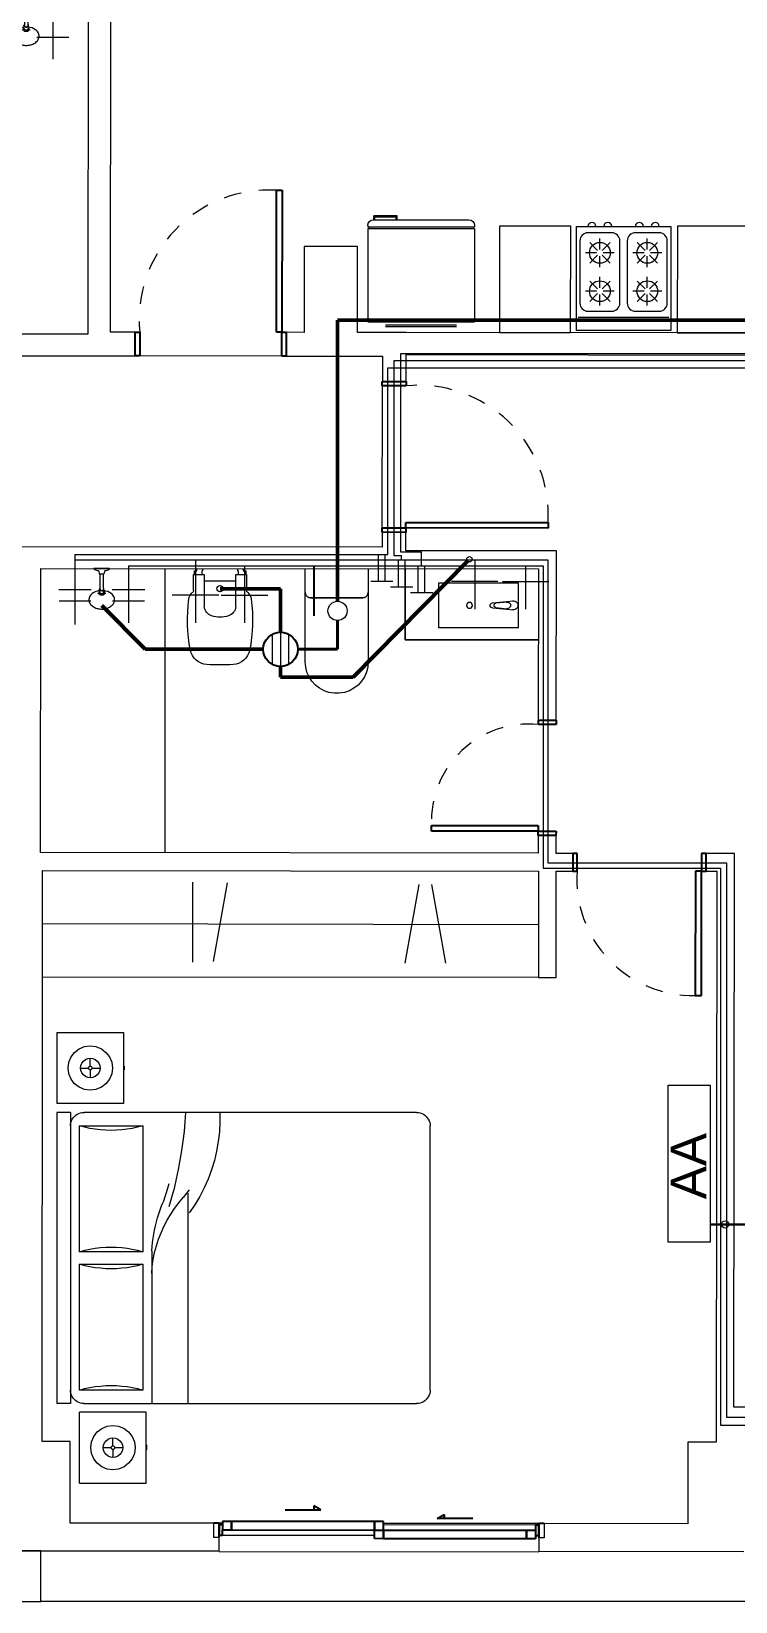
# Model space of a CAD drawing. Header units: millimetres. Extents: x 539 to 842, y -453 to -96.
# Drawn here: x 820.08 to 824.04, y -323.68 to -314.84 of the extents above; entities that cross this region are included whole.
import ezdxf

# ---------------------------------------------------------------- set-up
doc = ezdxf.new("R2010")
doc.units = ezdxf.units.MM
doc.header["$LTSCALE"] = 0.1
for name, pattern in [('ACAD_ISO02W100', [15, 12, -3]), ('CONTINUA', [0]), ('Trazo', [0.00635, 0.003175, -0.003175])]:
    doc.linetypes.add(name, pattern=pattern)
doc.layers.get('0').update_dxf_attribs({"lineweight": 5})
for name, color, linetype, lineweight in [('00-Agua Caliente', 1, 'Continuous', 20), ('00-Agua Fria', 5, 'ACAD_ISO02W100', 20), ('A-DETL-GENF', 7, 'Continuous', 5), ('A-DOOR', 7, 'Continuous', 5), ('A-GLAZ', 7, 'Continuous', 5), ('A-GLAZ-SILL', 7, 'Continuous', 5), ('Arq-Equipamiento', 250, 'Continuous', 5), ('MUEBLES', 250, 'Continuous', 5), ('P-SANR-FIXT', 7, 'Continuous', 5)]:
    doc.layers.add(name, color=color, linetype=linetype, lineweight=lineweight)
doc.layers.add('00-Primario', color=7, linetype='Continuous', true_color=0xff2400)
doc.layers.add('00-Secundario', color=24, linetype='Continuous')
doc.layers.add('A-DOOR-HDLN', color=5, linetype='Trazo', lineweight=5, true_color=0x0000ff)
doc.styles.get("Standard").update_dxf_attribs({"font": 'arial.ttf'})

# ---------------------------------------------------------------- blocks, each defined once
blk = doc.blocks.new('Family7 - Puerta OBLAK - Acceso-2885777-1-TORRE-ARQ-PB')
at = {"layer": 'A-DOOR', "color": 8, "lineweight": 25}
for p, q in [((-0.425, -0.0668), (-0.425, 0.0668)), ((-0.425, 0.0668), (-0.4, 0.0668)), ((-0.4, 0.0668), (-0.4, -0.0668)), ((0.4, -0.0668), (0.4, 0.0668)), ((0.4, 0.0668), (0.425, 0.0668)), ((0.425, 0.0668), (0.425, -0.0668)), ((-0.4, -0.0668), (-0.425, -0.0668)), ((-0.4, -0.0667), (-0.3693, -0.0667)), ((-0.4, -0.8667), (-0.4, -0.0667)), ((-0.3693, -0.0667), (-0.3693, -0.8667)), ((0.425, -0.0668), (0.4, -0.0668)), ((-0.3693, -0.8667), (-0.4, -0.8667))]:
    blk.add_line(p, q, dxfattribs=at)
at = {"layer": 'A-DOOR-HDLN', "color": 8}
blk.add_arc((-0.3269, -0.1376), 0.7303, 266.67006, 5.56979, dxfattribs=at)
blk = doc.blocks.new('Family6 - Puerta OBLAK - Baño-2882883-1-TORRE-ARQ-PB')
at = {"layer": 'A-DOOR', "color": 8, "lineweight": 25}
for p, q in [((-0.3, 0.6507), (-0.2685, 0.6507)), ((-0.3, 0.0507), (-0.3, 0.6507)), ((-0.2685, 0.6507), (-0.2685, 0.0507)), ((-0.325, -0.05), (-0.325, 0.05)), ((-0.325, 0.05), (-0.3, 0.05)), ((-0.2685, 0.0507), (-0.3, 0.0507)), ((-0.3, 0.05), (-0.3, -0.05)), ((0.3, -0.05), (0.3, 0.05)), ((0.3, 0.05), (0.325, 0.05)), ((0.325, 0.05), (0.325, -0.05)), ((-0.3, -0.05), (-0.325, -0.05)), ((0.325, -0.05), (0.3, -0.05))]:
    blk.add_line(p, q, dxfattribs=at)
at = {"layer": 'A-DOOR-HDLN', "color": 8}
blk.add_arc((-0.2437, 0.1049), 0.5464, 354.31204, 92.59832, dxfattribs=at)
blk = doc.blocks.new('Windows_Opening-Slide_UFME_Fenetre_Coulissante_2V - 1_20 x 1_80-2559393-1-TORRE-ARQ-PB')
at = {"layer": 'A-GLAZ', "color": 8, "lineweight": 25}
for p, q in [((-0.9, -0.078), (-0.9, 0.002)), ((-0.88, 0.008), (-0.83, 0.008)), ((-0.88, -0.04), (-0.88, 0.008)), ((-0.83, 0.008), (-0.025, 0.008)), ((-0.83, -0.04), (-0.83, 0.008)), ((-0.83, 0.008), (-0.83, -0.04)), ((-0.025, 0.008), (-0.025, -0.04)), ((-0.025, -0.04), (-0.025, 0.008)), ((-0.025, 0.008), (0.025, 0.008)), ((0.025, 0.008), (0.025, -0.04)), ((0.9, 0.002), (0.9, -0.078)), ((-0.93, -0.078), (-0.9, -0.078)), ((-0.88, -0.011), (-0.9, -0.011)), ((-0.9, -0.011), (-0.9, -0.069)), ((-0.9, -0.069), (-0.88, -0.069)), ((-0.83, -0.04), (-0.88, -0.04)), ((-0.88, -0.069), (-0.88, -0.04)), ((-0.025, -0.04), (-0.83, -0.04)), ((0.025, -0.04), (-0.025, -0.04)), ((0.025, -0.04), (-0.025, -0.04)), ((-0.025, -0.04), (-0.025, -0.088)), ((-0.025, -0.088), (0.025, -0.088)), ((0.83, -0.04), (0.025, -0.04)), ((0.025, -0.04), (0.025, -0.088)), ((0.025, -0.088), (0.025, -0.04)), ((0.025, -0.088), (0.83, -0.088)), ((0.83, -0.088), (0.83, -0.04)), ((0.88, -0.04), (0.83, -0.04)), ((0.83, -0.04), (0.83, -0.088)), ((0.83, -0.088), (0.88, -0.088)), ((0.9, -0.011), (0.88, -0.011)), ((0.88, -0.011), (0.88, -0.04)), ((0.88, -0.088), (0.88, -0.04)), ((0.88, -0.069), (0.9, -0.069)), ((0.9, -0.069), (0.9, -0.011)), ((0.9, -0.078), (0.93, -0.078)), ((-0.5275, -0.106), (-0.3275, -0.106)), ((-0.3675, -0.1291), (-0.3675, -0.106)), ((-0.3275, -0.106), (-0.3675, -0.1291)), ((0.3275, -0.154), (0.3675, -0.1771)), ((0.5275, -0.154), (0.3275, -0.154)), ((0.3675, -0.1771), (0.3675, -0.154))]:
    blk.add_line(p, q, dxfattribs=at)
at = {"layer": 'A-GLAZ', "color": 8}
for p, q in [((-0.9, -0.078), (-0.025, -0.078)), ((-0.88, -0.069), (-0.025, -0.069)), ((0.88, -0.011), (0.025, -0.011)), ((0.88, -0.078), (0.9, -0.078))]:
    blk.add_line(p, q, dxfattribs=at)
at = {"layer": 'A-GLAZ-SILL', "color": 8}
for p, q in [((-0.9, 0.078), (-0.9, 0.082)), ((0.9, 0.082), (-0.9, 0.082)), ((0.9, 0.082), (0.9, 0.078))]:
    blk.add_line(p, q, dxfattribs=at)
blk = doc.blocks.new('Family5 - Puerta OPBLAK - Dormitorio-2880729-1-TORRE-ARQ-PB')
at = {"layer": 'A-DOOR', "color": 8, "lineweight": 25}
for p, q in [((-0.35, 0.05), (-0.375, 0.05)), ((-0.375, 0.05), (-0.375, -0.05)), ((-0.35, -0.05), (-0.35, 0.05)), ((0.375, 0.05), (0.35, 0.05)), ((0.35, 0.05), (0.35, -0.05)), ((0.375, -0.05), (0.375, 0.05)), ((-0.375, -0.05), (-0.35, -0.05)), ((0.35, -0.05), (0.315, -0.05)), ((0.315, -0.05), (0.315, -0.75)), ((0.35, -0.75), (0.35, -0.05)), ((0.35, -0.05), (0.375, -0.05)), ((0.315, -0.75), (0.35, -0.75))]:
    blk.add_line(p, q, dxfattribs=at)
at = {"layer": 'A-DOOR-HDLN', "color": 8}
blk.add_arc((0.3017, -0.0967), 0.6534, 175.89838, 271.16402, dxfattribs=at)
blk = doc.blocks.new('Cocina 51cm')
at = {"layer": 'MUEBLES', "color": 8}
for p, q in [((-0.255, -0.036), (0, -0.036)), ((0, -0.036), (0.255, -0.036)), ((-0.1908, -0.1273), (-0.1462, -0.1718)), ((-0.1335, -0.1035), (-0.1335, -0.1666)), ((-0.0762, -0.1273), (-0.1207, -0.1718)), ((0.0762, -0.1273), (0.1207, -0.1718)), ((0.1335, -0.1035), (0.1335, -0.1666)), ((0.1908, -0.1273), (0.1462, -0.1718)), ((-0.2145, -0.1846), (-0.1515, -0.1846)), ((-0.1462, -0.1973), (-0.1908, -0.2419)), ((-0.1335, -0.2026), (-0.1335, -0.2656)), ((-0.1207, -0.1973), (-0.0762, -0.2419)), ((-0.1154, -0.1846), (-0.0524, -0.1846)), ((0.0524, -0.1846), (0.1154, -0.1846)), ((0.1207, -0.1973), (0.0762, -0.2419)), ((0.1335, -0.2026), (0.1335, -0.2656)), ((0.1462, -0.1973), (0.1908, -0.2419)), ((0.1515, -0.1846), (0.2145, -0.1846)), ((-0.1908, -0.3433), (-0.1462, -0.3879)), ((-0.1335, -0.3196), (-0.1335, -0.3826)), ((-0.0762, -0.3433), (-0.1207, -0.3879)), ((0.0762, -0.3433), (0.1207, -0.3879)), ((0.1335, -0.3196), (0.1335, -0.3826)), ((0.1908, -0.3433), (0.1462, -0.3879)), ((-0.2145, -0.4006), (-0.1515, -0.4006)), ((-0.1462, -0.4134), (-0.1908, -0.4579)), ((-0.1335, -0.4187), (-0.1335, -0.4817)), ((-0.1207, -0.4134), (-0.0762, -0.4579)), ((-0.1154, -0.4006), (-0.0524, -0.4006)), ((0.0524, -0.4006), (0.1154, -0.4006)), ((0.1207, -0.4134), (0.0762, -0.4579)), ((0.1335, -0.4187), (0.1335, -0.4817)), ((0.1462, -0.4134), (0.1908, -0.4579)), ((0.1515, -0.4006), (0.2145, -0.4006))]:
    blk.add_line(p, q, dxfattribs=at)
blk.add_lwpolyline([(-0.265, 0.036), (0.265, 0.036), (0.265, -0.5492), (-0.265, -0.5492)], close=True, dxfattribs=at)
for points in [[(-0.201, -0.5132), (-0.0659, -0.5132, 0.414214), (-0.0209, -0.4682), (-0.0209, -0.117, 0.414214), (-0.0659, -0.072), (-0.201, -0.072, 0.414214), (-0.246, -0.117), (-0.246, -0.4682, 0.414214)], [(0.0659, -0.5132), (0.201, -0.5132, 0.414214), (0.246, -0.4682), (0.246, -0.117, 0.414214), (0.201, -0.072), (0.0659, -0.072, 0.414214), (0.0209, -0.117), (0.0209, -0.4682, 0.414214)]]:
    blk.add_lwpolyline(points, format="xyb", close=True, dxfattribs=at)
for centre in [(-0.1335, -0.1846), (0.1335, -0.1846), (-0.1335, -0.4006), (0.1335, -0.4006)]:
    blk.add_circle(centre, 0.0585, dxfattribs=at)
for centre in [(-0.1782, -0.5492), (-0.0887, -0.5492), (0.0887, -0.5492), (0.1782, -0.5492)]:
    blk.add_arc(centre, 0.0225, 180, 0, dxfattribs=at)
blk = doc.blocks.new('A$C2F886EFE')
at = {"layer": 'MUEBLES', "color": 8}
for p, q in [((0.0997, 0.6227), (0.4982, 0.6227)), ((0, 0.0718), (0, 0.5968)), ((0, 0.5968), (0.6, 0.5968)), ((0.0997, 0.6134), (0.4982, 0.6134)), ((0.6, 0.0718), (0.6, 0.5968)), ((0, 0.0718), (0.6, 0.0718)), ((0, 0.0618), (0.6, 0.0618)), ((0, 0.0533), (0, 0.0618)), ((0.0059, 0.0618), (0.0059, 0.0718)), ((0.0315, 0.0218), (0.5685, 0.0218)), ((0.0343, 0.0218), (0.0343, 0)), ((0.0401, 0.0218), (0.0401, 0.0059)), ((0.0401, 0.0059), (0.1586, 0.0059)), ((0.1586, 0.0218), (0.1586, 0.0059)), ((0.1645, 0.0218), (0.1645, 0)), ((0.5941, 0.0618), (0.5941, 0.0718)), ((0.6, 0.0533), (0.6, 0.0618)), ((0.1645, 0), (0.0343, 0))]:
    blk.add_line(p, q, dxfattribs=at)
for centre, start, end in [((0.0315, 0.0533), 180, 270), ((0.5685, 0.0533), 270, 0)]:
    blk.add_arc(centre, 0.0315, start, end, dxfattribs=at)
blk = doc.blocks.new('cama grande')
at = {"layer": 'MUEBLES'}
for p, q in [((584.9898, 704.5615), (585.0149, 704.5615)), ((584.9898, 704.5615), (584.9898, 704.1865)), ((585.0149, 704.5615), (585.3898, 704.5615)), ((585.3898, 704.1866), (585.3898, 704.5615)), ((585.4398, 704.5615), (587.0795, 704.5615)), ((585.4398, 704.4853), (585.4398, 704.5615)), ((587.0795, 704.4853), (587.0795, 704.5615)), ((585.0816, 704.4365), (585.0691, 704.4064)), ((585.1015, 704.4624), (585.0816, 704.4365)), ((585.1273, 704.4822), (585.1015, 704.4624)), ((585.1575, 704.4947), (585.1273, 704.4822)), ((585.1623, 704.4217), (585.1509, 704.4129)), ((585.1898, 704.499), (585.1575, 704.4947)), ((585.1756, 704.4272), (585.1623, 704.4217)), ((585.1898, 704.4291), (585.1756, 704.4272)), ((585.2222, 704.4947), (585.1898, 704.499)), ((585.1898, 704.4291), (585.1898, 704.384)), ((585.2041, 704.4272), (585.1898, 704.4291)), ((585.2173, 704.4217), (585.2041, 704.4272)), ((585.2287, 704.4129), (585.2173, 704.4217)), ((585.2523, 704.4822), (585.2222, 704.4947)), ((585.2782, 704.4624), (585.2523, 704.4822)), ((585.298, 704.4365), (585.2782, 704.4624)), ((585.3105, 704.4064), (585.298, 704.4365)), ((585.4398, 704.4853), (585.516, 704.4853)), ((585.4398, 704.4853), (587.0795, 704.4853)), ((585.4405, 704.419), (585.4398, 704.4091)), ((585.4424, 704.4288), (585.4405, 704.419)), ((585.4456, 704.4382), (585.4424, 704.4288)), ((585.45, 704.4472), (585.4456, 704.4382)), ((585.4556, 704.4554), (585.45, 704.4472)), ((585.4621, 704.4629), (585.4556, 704.4554)), ((585.4696, 704.4695), (585.4621, 704.4629)), ((585.4779, 704.475), (585.4696, 704.4695)), ((585.4869, 704.4795), (585.4779, 704.475)), ((585.4963, 704.4827), (585.4869, 704.4795)), ((585.5061, 704.4846), (585.4963, 704.4827)), ((585.516, 704.4853), (585.5061, 704.4846)), ((586.2241, 704.4345), (585.516, 704.4345)), ((585.5237, 704.4054), (585.516, 704.4345)), ((585.516, 704.4345), (585.516, 704.0789)), ((586.2241, 704.4345), (586.2163, 704.4054)), ((586.2241, 704.0789), (586.2241, 704.4345)), ((587.0033, 704.4345), (586.2953, 704.4345)), ((586.2953, 704.4345), (586.2953, 704.0789)), ((586.303, 704.4054), (586.2953, 704.4345)), ((587.0033, 704.4345), (586.9956, 704.4054)), ((587.0133, 704.4846), (587.0033, 704.4853)), ((587.0033, 704.4853), (587.0795, 704.4853)), ((587.0033, 704.0789), (587.0033, 704.4345)), ((587.023, 704.4827), (587.0133, 704.4846)), ((587.0325, 704.4795), (587.023, 704.4827)), ((587.0414, 704.475), (587.0325, 704.4795)), ((587.0497, 704.4695), (587.0414, 704.475)), ((587.0572, 704.4629), (587.0497, 704.4695)), ((587.0638, 704.4554), (587.0572, 704.4629)), ((587.0693, 704.4472), (587.0638, 704.4554)), ((587.0737, 704.4382), (587.0693, 704.4472)), ((587.0769, 704.4288), (587.0737, 704.4382)), ((587.0789, 704.419), (587.0769, 704.4288)), ((587.0795, 704.4091), (587.0789, 704.419)), ((587.5027, 704.4338), (587.1277, 704.4338)), ((587.1277, 704.059), (587.1277, 704.4338)), ((587.5277, 704.4338), (587.5027, 704.4338)), ((587.5277, 704.4338), (587.5277, 704.0589)), ((585.0691, 704.4064), (585.0649, 704.374)), ((585.0649, 704.374), (585.0691, 704.3417)), ((585.0691, 704.3417), (585.0816, 704.3116)), ((585.1367, 704.3883), (585.1348, 704.374)), ((585.1798, 704.374), (585.1348, 704.374)), ((585.1348, 704.374), (585.1367, 704.3598)), ((585.1422, 704.4015), (585.1367, 704.3883)), ((585.1367, 704.3598), (585.1422, 704.3465)), ((585.1509, 704.4129), (585.1422, 704.4015)), ((585.1422, 704.3465), (585.1509, 704.3351)), ((585.1509, 704.3351), (585.1623, 704.3264)), ((585.1801, 704.3766), (585.1798, 704.374)), ((585.1798, 704.374), (585.1801, 704.3714)), ((585.1811, 704.379), (585.1801, 704.3766)), ((585.1801, 704.3714), (585.1811, 704.369)), ((585.1827, 704.3811), (585.1811, 704.379)), ((585.1811, 704.369), (585.1827, 704.3669)), ((585.1848, 704.3827), (585.1827, 704.3811)), ((585.1827, 704.3669), (585.1848, 704.3654)), ((585.1872, 704.3837), (585.1848, 704.3827)), ((585.1848, 704.3654), (585.1872, 704.3644)), ((585.1898, 704.384), (585.1872, 704.3837)), ((585.1872, 704.3644), (585.1898, 704.364)), ((585.1924, 704.3837), (585.1898, 704.384)), ((585.1898, 704.364), (585.1924, 704.3644)), ((585.1898, 704.364), (585.1898, 704.319)), ((585.1948, 704.3827), (585.1924, 704.3837)), ((585.1924, 704.3644), (585.1948, 704.3654)), ((585.1969, 704.3811), (585.1948, 704.3827)), ((585.1948, 704.3654), (585.1969, 704.3669)), ((585.1985, 704.379), (585.1969, 704.3811)), ((585.1969, 704.3669), (585.1985, 704.369)), ((585.1995, 704.3766), (585.1985, 704.379)), ((585.1985, 704.369), (585.1995, 704.3714)), ((585.1998, 704.374), (585.1995, 704.3766)), ((585.1995, 704.3714), (585.1998, 704.374)), ((585.1998, 704.374), (585.2448, 704.374)), ((585.2173, 704.3264), (585.2287, 704.3351)), ((585.2375, 704.4015), (585.2287, 704.4129)), ((585.2287, 704.3351), (585.2375, 704.3465)), ((585.243, 704.3883), (585.2375, 704.4015)), ((585.2375, 704.3465), (585.243, 704.3598)), ((585.2448, 704.374), (585.243, 704.3883)), ((585.243, 704.3598), (585.2448, 704.374)), ((585.298, 704.3116), (585.3105, 704.3417)), ((585.3148, 704.374), (585.3105, 704.4064)), ((585.3105, 704.3417), (585.3148, 704.374)), ((585.4398, 703.8376), (585.4398, 704.4091)), ((585.5301, 704.3761), (585.5237, 704.4054)), ((585.535, 704.3465), (585.5301, 704.3761)), ((585.5386, 704.3166), (585.535, 704.3465)), ((586.205, 704.3465), (586.2015, 704.3166)), ((586.21, 704.3761), (586.205, 704.3465)), ((586.2163, 704.4054), (586.21, 704.3761)), ((586.3093, 704.3761), (586.303, 704.4054)), ((586.3143, 704.3465), (586.3093, 704.3761)), ((586.3178, 704.3166), (586.3143, 704.3465)), ((586.9843, 704.3465), (586.9808, 704.3166)), ((586.9892, 704.3761), (586.9843, 704.3465)), ((586.9956, 704.4054), (586.9892, 704.3761)), ((587.0795, 704.4091), (587.0795, 704.0281)), ((587.2394, 704.3348), (587.2195, 704.3089)), ((587.2653, 704.3546), (587.2394, 704.3348)), ((587.2954, 704.3671), (587.2653, 704.3546)), ((587.3277, 704.3714), (587.2954, 704.3671)), ((587.3601, 704.3671), (587.3277, 704.3714)), ((587.3902, 704.3546), (587.3601, 704.3671)), ((587.4161, 704.3348), (587.3902, 704.3546)), ((587.436, 704.3089), (587.4161, 704.3348)), ((585.0816, 704.3116), (585.1015, 704.2857)), ((585.1015, 704.2857), (585.1273, 704.2658)), ((585.1273, 704.2658), (585.1575, 704.2533)), ((585.1575, 704.2533), (585.1898, 704.2491)), ((585.1623, 704.3264), (585.1756, 704.3209)), ((585.1756, 704.3209), (585.1898, 704.319)), ((585.1898, 704.319), (585.2041, 704.3209)), ((585.1898, 704.2491), (585.2222, 704.2533)), ((585.2041, 704.3209), (585.2173, 704.3264)), ((585.2222, 704.2533), (585.2523, 704.2658)), ((585.2523, 704.2658), (585.2782, 704.2857)), ((585.2782, 704.2857), (585.298, 704.3116)), ((585.5407, 704.2867), (585.5386, 704.3166)), ((585.5414, 704.2567), (585.5407, 704.2867)), ((585.5407, 704.2266), (585.5414, 704.2567)), ((586.1994, 704.2867), (586.1987, 704.2567)), ((586.1987, 704.2567), (586.1994, 704.2266)), ((586.2015, 704.3166), (586.1994, 704.2867)), ((586.32, 704.2867), (586.3178, 704.3166)), ((586.3207, 704.2567), (586.32, 704.2867)), ((586.32, 704.2266), (586.3207, 704.2567)), ((586.9786, 704.2867), (586.9779, 704.2567)), ((586.9779, 704.2567), (586.9786, 704.2266)), ((586.9808, 704.3166), (586.9786, 704.2867)), ((587.2071, 704.2788), (587.2028, 704.2464)), ((587.2028, 704.2464), (587.2071, 704.2141)), ((587.2195, 704.3089), (587.2071, 704.2788)), ((587.2746, 704.2607), (587.2727, 704.2464)), ((587.3177, 704.2464), (587.2727, 704.2464)), ((587.2727, 704.2464), (587.2746, 704.2322)), ((587.2801, 704.2739), (587.2746, 704.2607)), ((587.2888, 704.2853), (587.2801, 704.2739)), ((587.3002, 704.2941), (587.2888, 704.2853)), ((587.3135, 704.2996), (587.3002, 704.2941)), ((587.3277, 704.3014), (587.3135, 704.2996)), ((587.3181, 704.249), (587.3177, 704.2464)), ((587.3177, 704.2464), (587.3181, 704.2438)), ((587.3191, 704.2514), (587.3181, 704.249)), ((587.3181, 704.2438), (587.3191, 704.2414)), ((587.3207, 704.2535), (587.3191, 704.2514)), ((587.3227, 704.2551), (587.3207, 704.2535)), ((587.3252, 704.2561), (587.3227, 704.2551)), ((587.3277, 704.2564), (587.3252, 704.2561)), ((587.3277, 704.3014), (587.3277, 704.2564)), ((587.342, 704.2996), (587.3277, 704.3014)), ((587.3303, 704.2561), (587.3277, 704.2564)), ((587.3328, 704.2551), (587.3303, 704.2561)), ((587.3348, 704.2535), (587.3328, 704.2551)), ((587.3364, 704.2514), (587.3348, 704.2535)), ((587.3374, 704.249), (587.3364, 704.2514)), ((587.3364, 704.2414), (587.3374, 704.2438)), ((587.3378, 704.2464), (587.3374, 704.249)), ((587.3374, 704.2438), (587.3378, 704.2464)), ((587.3378, 704.2464), (587.3828, 704.2464)), ((587.3553, 704.2941), (587.342, 704.2996)), ((587.3667, 704.2853), (587.3553, 704.2941)), ((587.3754, 704.2739), (587.3667, 704.2853)), ((587.3809, 704.2607), (587.3754, 704.2739)), ((587.3828, 704.2464), (587.3809, 704.2607)), ((587.3809, 704.2322), (587.3828, 704.2464)), ((587.4484, 704.2788), (587.436, 704.3089)), ((587.4527, 704.2464), (587.4484, 704.2788)), ((587.4484, 704.2141), (587.4527, 704.2464)), ((584.9898, 704.1865), (585.3898, 704.1866)), ((585.179, 704.1866), (585.1789, 704.1866)), ((585.1789, 704.1866), (585.1789, 704.1839)), ((585.179, 704.1839), (585.1789, 704.1839)), ((585.179, 704.1839), (585.179, 704.1866)), ((585.1794, 704.1839), (585.179, 704.1839)), ((585.1794, 704.1839), (585.1794, 704.1866)), ((585.1799, 704.1839), (585.1794, 704.1839)), ((585.1799, 704.1839), (585.1799, 704.1866)), ((585.1799, 704.1839), (585.1807, 704.1839)), ((585.1807, 704.1839), (585.1807, 704.1866)), ((585.1807, 704.1839), (585.1816, 704.1839)), ((585.1816, 704.1839), (585.1816, 704.1866)), ((585.1816, 704.1839), (585.1828, 704.1839)), ((585.1828, 704.1839), (585.1828, 704.1866)), ((585.1828, 704.1839), (585.1841, 704.1839)), ((585.1841, 704.1839), (585.1841, 704.1866)), ((585.1841, 704.1839), (585.1855, 704.1839)), ((585.1855, 704.1839), (585.1855, 704.1866)), ((585.1855, 704.1839), (585.1869, 704.1839)), ((585.1869, 704.1839), (585.1869, 704.1866)), ((585.1869, 704.1839), (585.1885, 704.1839)), ((585.1885, 704.1839), (585.1885, 704.1866)), ((585.1885, 704.1839), (585.1901, 704.1839)), ((585.1901, 704.1839), (585.1901, 704.1866)), ((585.1901, 704.1839), (585.1917, 704.1839)), ((585.1917, 704.1839), (585.1917, 704.1866)), ((585.1917, 704.1839), (585.1932, 704.1839)), ((585.1932, 704.1839), (585.1932, 704.1866)), ((585.1932, 704.1839), (585.1948, 704.1839)), ((585.1948, 704.1839), (585.1948, 704.1866)), ((585.1948, 704.1839), (585.1962, 704.1839)), ((585.1962, 704.1839), (585.1962, 704.1866)), ((585.1962, 704.1839), (585.1974, 704.1839)), ((585.1974, 704.1839), (585.1974, 704.1866)), ((585.1974, 704.1839), (585.1985, 704.1839)), ((585.1985, 704.1839), (585.1985, 704.1866)), ((585.1985, 704.1839), (585.1995, 704.1839)), ((585.1995, 704.1839), (585.1995, 704.1866)), ((585.1995, 704.1839), (585.2003, 704.1839)), ((585.2003, 704.1839), (585.2003, 704.1866)), ((585.2008, 704.1839), (585.2003, 704.1839)), ((585.2008, 704.1839), (585.2008, 704.1866)), ((585.2012, 704.1839), (585.2008, 704.1839)), ((585.2012, 704.1839), (585.2012, 704.1866)), ((585.2013, 704.1839), (585.2012, 704.1839)), ((585.2013, 704.1866), (585.2013, 704.1839)), ((585.3898, 704.1866), (585.3898, 704.1866)), ((585.5301, 704.1372), (585.535, 704.1668)), ((585.535, 704.1668), (585.5386, 704.1967)), ((585.5386, 704.1967), (585.5407, 704.2266)), ((586.1994, 704.2266), (586.2015, 704.1967)), ((586.2015, 704.1967), (586.205, 704.1668)), ((586.205, 704.1668), (586.21, 704.1372)), ((586.3093, 704.1372), (586.3143, 704.1668)), ((586.3143, 704.1668), (586.3178, 704.1967)), ((586.3178, 704.1967), (586.32, 704.2266)), ((586.9786, 704.2266), (586.9808, 704.1967)), ((586.9808, 704.1967), (586.9843, 704.1668)), ((586.9843, 704.1668), (586.9892, 704.1372)), ((587.2071, 704.2141), (587.2195, 704.1839)), ((587.2195, 704.1839), (587.2394, 704.1581)), ((587.2394, 704.1581), (587.2653, 704.1382)), ((587.2746, 704.2322), (587.2801, 704.2189)), ((587.2801, 704.2189), (587.2888, 704.2075)), ((587.2888, 704.2075), (587.3002, 704.1988)), ((587.3002, 704.1988), (587.3135, 704.1933)), ((587.3135, 704.1933), (587.3277, 704.1914)), ((587.3191, 704.2414), (587.3207, 704.2393)), ((587.3207, 704.2393), (587.3227, 704.2377)), ((587.3227, 704.2377), (587.3252, 704.2367)), ((587.3252, 704.2367), (587.3277, 704.2364)), ((587.3277, 704.2364), (587.3303, 704.2367)), ((587.3277, 704.2364), (587.3277, 704.1914)), ((587.3277, 704.1914), (587.342, 704.1933)), ((587.3303, 704.2367), (587.3328, 704.2377)), ((587.3328, 704.2377), (587.3348, 704.2393)), ((587.3348, 704.2393), (587.3364, 704.2414)), ((587.342, 704.1933), (587.3553, 704.1988)), ((587.3553, 704.1988), (587.3667, 704.2075)), ((587.3667, 704.2075), (587.3754, 704.2189)), ((587.3754, 704.2189), (587.3809, 704.2322)), ((587.3902, 704.1382), (587.4161, 704.1581)), ((587.4161, 704.1581), (587.436, 704.1839)), ((587.436, 704.1839), (587.4484, 704.2141)), ((585.516, 704.0789), (585.5237, 704.1079)), ((585.516, 704.0789), (586.2241, 704.0789)), ((585.5237, 704.1079), (585.5301, 704.1372)), ((586.21, 704.1372), (586.2163, 704.1079)), ((586.2163, 704.1079), (586.2241, 704.0789)), ((586.2953, 704.0789), (586.303, 704.1079)), ((586.2953, 704.0789), (587.0033, 704.0789)), ((586.303, 704.1079), (586.3093, 704.1372)), ((586.9892, 704.1372), (586.9956, 704.1079)), ((586.9956, 704.1079), (587.0033, 704.0789)), ((587.2653, 704.1382), (587.2954, 704.1257)), ((587.2954, 704.1257), (587.3277, 704.1215)), ((587.3277, 704.1215), (587.3601, 704.1257)), ((587.3601, 704.1257), (587.3902, 704.1382)), ((585.9889, 703.9809), (585.9667, 703.973)), ((586.0112, 703.9882), (585.9889, 703.9809)), ((586.0338, 703.995), (586.0112, 703.9882)), ((586.0566, 704.0012), (586.0338, 703.995)), ((586.0794, 704.0068), (586.0566, 704.0012)), ((586.1025, 704.0118), (586.0794, 704.0068)), ((586.1256, 704.0162), (586.1025, 704.0118)), ((586.1541, 703.9898), (586.1174, 703.9757)), ((586.1488, 704.0201), (586.1256, 704.0162)), ((586.1722, 704.0233), (586.1488, 704.0201)), ((586.1915, 704.0018), (586.1541, 703.9898)), ((586.1956, 704.026), (586.1722, 704.0233)), ((586.2295, 704.0116), (586.1915, 704.0018)), ((586.2191, 704.0281), (586.1956, 704.026)), ((586.2191, 704.0281), (586.3461, 704.0281)), ((586.268, 704.0193), (586.2295, 704.0116)), ((586.3069, 704.0248), (586.268, 704.0193)), ((586.3461, 704.0281), (586.3069, 704.0248)), ((586.3461, 704.0281), (587.0795, 704.0281)), ((587.0795, 704.0281), (587.0795, 703.8249)), ((587.1277, 704.0589), (587.1277, 704.059)), ((587.5277, 704.0589), (587.1277, 704.0589)), ((587.3163, 704.059), (587.3163, 704.0562)), ((587.3163, 704.0562), (587.3164, 704.0562)), ((587.3164, 704.0562), (587.3164, 704.059)), ((587.3164, 704.0562), (587.3168, 704.0562)), ((587.3168, 704.0562), (587.3168, 704.059)), ((587.3168, 704.0562), (587.3173, 704.0562)), ((587.3173, 704.0562), (587.3173, 704.059)), ((587.318, 704.0562), (587.3173, 704.0562)), ((587.318, 704.0562), (587.318, 704.059)), ((587.319, 704.0562), (587.318, 704.0562)), ((587.319, 704.0562), (587.319, 704.059)), ((587.3201, 704.0562), (587.319, 704.0562)), ((587.3201, 704.0562), (587.3201, 704.059)), ((587.3214, 704.0562), (587.3201, 704.0562)), ((587.3214, 704.0562), (587.3214, 704.059)), ((587.3228, 704.0562), (587.3214, 704.0562)), ((587.3228, 704.0562), (587.3228, 704.059)), ((587.3243, 704.0562), (587.3228, 704.0562)), ((587.3243, 704.0562), (587.3243, 704.059)), ((587.3259, 704.0562), (587.3243, 704.0562)), ((587.3259, 704.0562), (587.3259, 704.059)), ((587.3274, 704.0562), (587.3259, 704.0562)), ((587.3274, 704.0562), (587.3274, 704.059)), ((587.329, 704.0562), (587.3274, 704.0562)), ((587.329, 704.0562), (587.329, 704.059)), ((587.3306, 704.0562), (587.329, 704.0562)), ((587.3306, 704.0562), (587.3306, 704.059)), ((587.3321, 704.0562), (587.3306, 704.0562)), ((587.3321, 704.0562), (587.3321, 704.059)), ((587.3335, 704.0562), (587.3321, 704.0562)), ((587.3335, 704.0562), (587.3335, 704.059)), ((587.3348, 704.0562), (587.3335, 704.0562)), ((587.3348, 704.0562), (587.3348, 704.059)), ((587.3359, 704.0562), (587.3348, 704.0562)), ((587.3359, 704.0562), (587.3359, 704.059)), ((587.3368, 704.0562), (587.3359, 704.0562)), ((587.3368, 704.0562), (587.3368, 704.059)), ((587.3376, 704.0562), (587.3368, 704.0562)), ((587.3376, 704.0562), (587.3376, 704.059)), ((587.3376, 704.0562), (587.3382, 704.0562)), ((587.3382, 704.0562), (587.3382, 704.059)), ((587.3382, 704.0562), (587.3386, 704.0562)), ((587.3386, 704.059), (587.3386, 704.059)), ((587.3386, 704.059), (587.3386, 704.0562)), ((587.3386, 704.0562), (587.3386, 704.059)), ((587.3386, 704.0562), (587.3386, 704.0562)), ((585.7617, 703.879), (585.8147, 703.8902)), ((585.8147, 703.8902), (585.8674, 703.9027)), ((585.8417, 703.9312), (585.8934, 703.9473)), ((585.8674, 703.9027), (585.9198, 703.9164)), ((585.8934, 703.9473), (585.9447, 703.9646)), ((585.9198, 703.9164), (585.9718, 703.9312)), ((585.9667, 703.973), (585.9447, 703.9646)), ((585.9804, 703.8995), (585.9492, 703.8757)), ((586.013, 703.9214), (585.9804, 703.8995)), ((586.0468, 703.9415), (586.013, 703.9214)), ((586.0816, 703.9596), (586.0468, 703.9415)), ((586.1174, 703.9757), (586.0816, 703.9596)), ((585.4398, 703.8376), (585.4938, 703.8414)), ((585.4398, 703.6456), (585.4398, 703.8376)), ((585.4938, 703.8414), (585.5477, 703.8464)), ((585.5477, 703.8464), (585.6015, 703.8527)), ((585.6015, 703.8527), (585.6551, 703.8602)), ((585.6551, 703.8602), (585.7085, 703.869)), ((585.7085, 703.869), (585.7617, 703.879)), ((585.876, 703.8167), (585.9193, 703.8503)), ((585.8939, 703.8249), (587.0795, 703.8249)), ((585.9492, 703.8757), (585.9193, 703.8503)), ((585.9609, 703.7858), (586.0061, 703.8167)), ((587.0795, 703.8249), (587.0795, 702.5377)), ((585.815, 703.7105), (585.8651, 703.7326)), ((585.8651, 703.7326), (585.9138, 703.7577)), ((585.9138, 703.7577), (585.9609, 703.7858)), ((585.4398, 703.6456), (585.4946, 703.645)), ((585.4398, 702.5377), (585.4398, 703.6456)), ((585.4946, 703.645), (585.5493, 703.6476)), ((585.5493, 703.6476), (585.6038, 703.6537)), ((585.6038, 703.6537), (585.6578, 703.663)), ((585.6578, 703.663), (585.7111, 703.6756)), ((585.7111, 703.6756), (585.7636, 703.6915)), ((585.7636, 703.6915), (585.815, 703.7105)), ((585.4398, 702.5377), (585.4405, 702.5277)), ((585.4405, 702.5277), (585.4424, 702.5179)), ((585.4424, 702.5179), (585.4456, 702.5085)), ((585.4456, 702.5085), (585.45, 702.4996)), ((585.45, 702.4996), (585.4556, 702.4913)), ((585.4556, 702.4913), (585.4621, 702.4838)), ((585.4621, 702.4838), (585.4696, 702.4772)), ((585.4696, 702.4772), (585.4779, 702.4717)), ((587.0414, 702.4717), (587.0497, 702.4772)), ((587.0497, 702.4772), (587.0572, 702.4838)), ((587.0572, 702.4838), (587.0638, 702.4913)), ((587.0638, 702.4913), (587.0693, 702.4996)), ((587.0693, 702.4996), (587.0737, 702.5085)), ((587.0737, 702.5085), (587.0769, 702.5179)), ((587.0769, 702.5179), (587.0789, 702.5277)), ((587.0789, 702.5277), (587.0795, 702.5377)), ((585.4779, 702.4717), (585.4869, 702.4673)), ((585.4869, 702.4673), (585.4963, 702.464)), ((585.4963, 702.464), (585.5061, 702.4621)), ((585.5061, 702.4621), (585.516, 702.4615)), ((587.0033, 702.4615), (585.516, 702.4615)), ((587.0033, 702.4615), (587.0133, 702.4621)), ((587.0133, 702.4621), (587.023, 702.464)), ((587.023, 702.464), (587.0325, 702.4673)), ((587.0325, 702.4673), (587.0414, 702.4717))]:
    blk.add_line(p, q, dxfattribs=at)
blk = doc.blocks.new('Sanitary_Toilets_Ceramica-Catalano_Zero-70-One-Piece-Close-Coupled-Syphonic - Default-V1-2-TORRE-ARQ- PB _-2_14_')
at = {"layer": 'A-DETL-GENF', "color": 8}
for p, q in [((0.0444, 0.177), (0.0015, 0.177)), ((0.0887, 0.177), (0.0444, 0.177)), ((0.1331, 0.177), (0.0887, 0.177)), ((0.1331, 0.177), (0.1423, 0.1755)), ((0.524, 0.177), (0.1331, 0.177)), ((0.1423, 0.1755), (0.1331, 0.177)), ((0.5531, 0.1746), (0.524, 0.177)), ((0.1423, 0.1755), (0.1507, 0.1713)), ((0.1507, 0.1713), (0.1423, 0.1755)), ((0.1507, 0.1713), (0.1573, 0.1646)), ((0.1573, 0.1646), (0.1507, 0.1713)), ((0.1573, 0.1646), (0.1616, 0.1563)), ((0.1616, 0.1563), (0.1573, 0.1646)), ((0.1616, 0.1563), (0.1631, 0.147)), ((0.1631, 0.147), (0.1616, 0.1563)), ((0.1631, 0.147), (0.1631, -0.147)), ((0.1631, 0.098), (0.1631, 0.147)), ((0.1631, 0.049), (0.1631, 0.098)), ((0.5815, 0.1674), (0.5531, 0.1746)), ((0.6082, 0.1557), (0.5815, 0.1674)), ((0.6327, 0.1397), (0.6082, 0.1557)), ((0.6542, 0.1199), (0.6327, 0.1397)), ((0.6722, 0.0968), (0.6542, 0.1199)), ((0.6861, 0.0711), (0.6722, 0.0968)), ((0.1631, 0), (0.1631, 0.049)), ((0.6956, 0.0435), (0.6861, 0.0711)), ((0.7004, 0.0146), (0.6956, 0.0435)), ((0.7004, -0.0146), (0.7004, 0.0146)), ((0.1631, -0.049), (0.1631, 0)), ((0.1631, -0.098), (0.1631, -0.049)), ((0.6722, -0.0968), (0.6861, -0.0711)), ((0.6861, -0.0711), (0.6956, -0.0435)), ((0.6956, -0.0435), (0.7004, -0.0146)), ((0.1423, -0.1755), (0.1331, -0.177)), ((0.1331, -0.177), (0.1423, -0.1755)), ((0.1507, -0.1713), (0.1423, -0.1755)), ((0.1423, -0.1755), (0.1507, -0.1713)), ((0.1573, -0.1646), (0.1507, -0.1713)), ((0.1507, -0.1713), (0.1573, -0.1646)), ((0.1616, -0.1563), (0.1573, -0.1646)), ((0.1573, -0.1646), (0.1616, -0.1563)), ((0.1631, -0.147), (0.1616, -0.1563)), ((0.1616, -0.1563), (0.1631, -0.147)), ((0.1631, -0.147), (0.1631, -0.098)), ((0.524, -0.177), (0.5531, -0.1746)), ((0.5531, -0.1746), (0.5815, -0.1674)), ((0.5815, -0.1674), (0.6082, -0.1557)), ((0.6082, -0.1557), (0.6327, -0.1397)), ((0.6327, -0.1397), (0.6542, -0.1199)), ((0.6542, -0.1199), (0.6722, -0.0968)), ((0.0015, -0.177), (0.0444, -0.177)), ((0.0444, -0.177), (0.0887, -0.177)), ((0.0887, -0.177), (0.1331, -0.177)), ((0.1331, -0.177), (0.524, -0.177))]:
    blk.add_line(p, q, dxfattribs=at)
blk = doc.blocks.new('Vitreous china bidet _ Debba _ Roca _ 355994xx0 - White - Debba- Roca-2705266-2-TORRE-ARQ- PB _-2_14_')
at = {"layer": 'P-SANR-FIXT', "color": 8}
for p, q in [((0.0357, 0.0802), (0.0357, 0.2622)), ((0.2143, 0.2622), (0.2143, 0.0802)), ((-0.0236, 0.1689), (-0.0236, 0.0802)), ((0.0357, 0.1159), (0.2143, 0.1159)), ((0.2736, 0.0802), (0.2738, 0.1687)), ((-0.0236, 0.0802), (-0.0194, 0.0802)), ((-0.0194, 0.0802), (-0.0194, 0.0596)), ((-0.0194, 0.0802), (0.0221, 0.0802)), ((-0.0194, 0.0596), (-0.006, 0.0596)), ((-0.006, 0.0596), (-0.006, 0.0508)), ((0.0221, 0.0802), (0.0357, 0.0802)), ((0.0221, 0.0596), (0.0221, 0.0802)), ((0.026, 0.0596), (0.0221, 0.0596)), ((0.026, 0.0508), (0.026, 0.0596)), ((0.2143, 0.0802), (0.2279, 0.0802)), ((0.224, 0.0596), (0.2279, 0.0596)), ((0.224, 0.0508), (0.224, 0.0596)), ((0.2279, 0.0802), (0.2694, 0.0802)), ((0.2279, 0.0596), (0.2279, 0.0802)), ((0.256, 0.0508), (0.256, 0.0596)), ((0.256, 0.0596), (0.2694, 0.0596)), ((0.2694, 0.0596), (0.2694, 0.0802)), ((0.2694, 0.0802), (0.2736, 0.0802))]:
    blk.add_line(p, q, dxfattribs=at)
for centre, radius, start, end in [((0.0575, 0.4868), 0.1013, 93.86915, 168.75559), ((0.125, -0.5106), 1.1009, 86.13085, 93.86915), ((0.1925, 0.4868), 0.1013, 11.24441, 86.13085), ((0.8089, 0.3374), 0.8673, 168.75559, 187.87391), ((-0.5589, 0.3374), 0.8673, 352.12609, 11.24441), ((0.1, 0.2529), 0.0649, 110.16908, 171.83092), ((0.1293, 0.1353), 0.1859, 91.32885, 106.15101), ((0.1207, 0.1353), 0.1859, 73.84899, 88.67115), ((0.15, 0.2529), 0.0649, 8.16908, 69.83092), ((0.0086, 0.2267), 0.0594, 187.87391, 225.1331), ((-0.0411, 0.1689), 0.0175, 0, 63.70008), ((0.125, 0.1608), 0.0175, 0, 180), ((0.2904, 0.1686), 0.0167, 126.27151, 179.72849), ((0.2414, 0.2267), 0.0594, 311.25476, 352.12609), ((0.125, 0.1608), 0.0175, 180, 0)]:
    blk.add_arc(centre, radius, start, end, dxfattribs=at)
blk = doc.blocks.new('Shower-Valve_Trim-KOHLER-Alteo-K-TS45106 - 2_5 GPM_ 2BZ-Oil-Rubed Nickel-V7-2-TORRE-ARQ- PB _-2_14_')
at = {"layer": 'P-SANR-FIXT', "color": 8}
for p, q in [((2.5274, -14.2181), (2.5169, -14.2613)), ((2.5304, -14.2201), (2.5274, -14.2181)), ((2.5169, -14.2613), (2.5063, -14.3045)), ((2.5063, -14.3045), (2.5099, -14.304)), ((2.5273, -14.281), (2.5422, -14.2823)), ((2.5491, -14.2543), (2.5352, -14.2486)), ((2.5433, -14.2816), (2.544, -14.2785)), ((2.544, -14.2785), (2.5489, -14.2585)), ((2.544, -14.2785), (2.6228, -14.2978)), ((2.5489, -14.2585), (2.5496, -14.2555)), ((2.6277, -14.2778), (2.5489, -14.2585)), ((2.6228, -14.2978), (2.6275, -14.299)), ((2.6273, -14.3012), (2.6353, -14.3032)), ((2.6277, -14.2778), (2.6324, -14.2789)), ((2.6412, -14.2788), (2.6333, -14.2768)), ((2.6353, -14.3032), (2.6403, -14.3044)), ((2.6412, -14.2788), (2.6463, -14.28))]:
    blk.add_line(p, q, dxfattribs=at)
for centre, radius, start, end in [((2.5286, -14.2227), 0.00317, 6.88973, 54.99277), ((2.3096, -14.2492), 0.2237, 0.86448, 6.88973), ((2.697, -14.2785), 0.0469, 98.13329, 131.08312), ((2.696, -14.2716), 0.0399, 63.16756, 98.13329), ((2.6956, -14.2724), 0.0408, 36.25317, 63.16756), ((2.5094, -14.3008), 0.00318, 277.49573, 325.59877), ((2.3275, -14.1762), 0.2237, 325.59877, 331.62402), ((2.527, -14.284), 0.00308, 84.79207, 151.62402), ((2.5364, -14.2458), 0.00308, 180.86448, 247.69643), ((2.5423, -14.2813), 0.000995, 264.79207, 346.24425), ((2.5487, -14.2552), 0.000995, 346.24425, 67.69643), ((2.629, -14.2944), 0.00706, 209.18005, 256.24425), ((2.6316, -14.2837), 0.00706, 76.24425, 123.30845), ((2.7252, -14.3132), 0.0905, 173.6216, 201.40538), ((2.6532, -14.2979), 0.0156, 203.24425, 228.68804), ((2.6423, -14.2962), 0.00848, 256.24425, 285.40268), ((2.7256, -14.3114), 0.0905, 131.08312, 158.8669), ((2.6414, -14.2929), 0.0119, 285.40268, 336.41209), ((2.6547, -14.2917), 0.0156, 103.80047, 129.24425), ((2.6364, -14.3294), 0.0206, 46.321, 64.72443), ((2.6442, -14.2882), 0.00848, 47.08582, 76.24425), ((2.6419, -14.2907), 0.0119, 356.07641, 47.08582), ((2.639, -14.2912), 0.0148, 333.96033, 346.24425), ((2.639, -14.2912), 0.0148, 346.24425, 358.52817), ((2.6544, -14.2561), 0.0206, 267.76407, 286.1675), ((2.6759, -14.2869), 0.0652, 13.90573, 36.25317), ((2.642, -14.2919), 0.0998, 333.27475, 346.24425), ((2.642, -14.2919), 0.0998, 346.24425, 359.21375), ((2.6548, -14.2921), 0.0869, 359.21375, 13.90573), ((2.6846, -14.3292), 0.0469, 201.40538, 234.35521), ((2.6805, -14.3348), 0.0399, 234.35521, 269.32094), ((2.6805, -14.334), 0.0408, 269.32094, 296.23533), ((2.6697, -14.312), 0.0652, 296.23533, 318.58277), ((2.6535, -14.2977), 0.0869, 318.58277, 333.27475)]:
    blk.add_arc(centre, radius, start, end, dxfattribs=at)
for centre, major_axis, start_param, end_param in [((2.63, -14.289), (0.0025, 0.01), 3.141593, 4.712389), ((2.63, -14.289), (0.0025, 0.01), 4.712389, 6.283185), ((2.6499, -14.2938), (0.0042, 0.0171), 2.888228, 4.712389), ((2.6499, -14.2938), (0.00241, 0.00985), 3.041039, 4.712389), ((2.6499, -14.2938), (0.0042, 0.0171), 4.712389, 6.53655), ((2.6499, -14.2938), (0.00241, 0.00985), 4.712389, 6.383739)]:
    blk.add_ellipse(centre, major_axis=major_axis, ratio=0.707107, start_param=start_param, end_param=end_param, dxfattribs=at)
for points in [[(2.6393, -14.2912), (2.6389, -14.2927), (2.6378, -14.2956), (2.6351, -14.2992), (2.632, -14.301), (2.6293, -14.3015), (2.628, -14.3014), (2.6273, -14.3012)], [(2.6393, -14.2912), (2.6397, -14.2897), (2.64, -14.2867), (2.6392, -14.2823), (2.6374, -14.2792), (2.6352, -14.2775), (2.634, -14.277), (2.6333, -14.2768)]]:
    blk.add_open_spline(points, degree=3, knots=[1.570796, 1.570796, 1.570796, 1.570796, 1.963495, 2.356194, 2.748894, 2.945243, 3.141593, 3.141593, 3.141593, 3.141593], dxfattribs=at)
blk = doc.blocks.new('Bacha 45x25cm')
at = {"layer": 'MUEBLES', "color": 8}
for p, q in [((0.1116, 0.1456), (0.0994, 0.0278)), ((0.1062, 0.0625), (0.1134, 0.1271)), ((0.1367, 0.1258), (0.1438, 0.0625)), ((0.1384, 0.1456), (0.1506, 0.0278))]:
    blk.add_line(p, q, dxfattribs=at)
blk.add_lwpolyline([(0, 0.45), (0.25, 0.45), (0.25, 0), (0, 0)], close=True, dxfattribs=at)
blk.add_circle((0.125, 0.275), 0.0166, dxfattribs=at)
for centre, radius, start, end in [((0.125, 0.1456), 0.0134, 0, 180), ((0.125, 0.1258), 0.0117, 360, 173.64144), ((0.125, 0.0278), 0.0256, 168.17214, 11.82786), ((0.125, 0.0625), 0.0188, 167.28289, 12.84679)]:
    blk.add_arc(centre, radius, start, end, dxfattribs=at)
blk = doc.blocks.new('T1-1 P-2020')
at = {"color": 8, "lineweight": 5}
for p, q in [((4115.9909, 1284.4671), (4115.995, 1288.4998)), ((4115.8663, 1286.3105), (4115.8644, 1284.4552)), ((4118.1815, 1285.0649), (4118.1809, 1284.4649)), ((4118.5815, 1285.0645), (4118.1815, 1285.0649)), ((4118.5809, 1284.4645), (4118.5815, 1285.0645)), ((4119.1815, 1285.0639), (4119.1809, 1284.4639)), ((4120.5614, 1285.0625), (4119.1815, 1285.0639)), ((4117.0814, 1284.95), (4117.0809, 1284.466)), ((4117.3814, 1284.9497), (4117.0814, 1284.95)), ((4117.3809, 1284.4657), (4117.3814, 1284.9497)), ((4115.8644, 1284.4552), (4113.8692, 1284.4572)), ((4116.1309, 1284.467), (4115.9909, 1284.4671)), ((4117.0809, 1284.466), (4116.9809, 1284.4661)), ((4117.6552, 1284.4654), (4117.3809, 1284.4657)), ((4121.2108, 1284.4619), (4117.6552, 1284.4654)), ((4118.1809, 1284.4649), (4118.5809, 1284.4645)), ((4119.1809, 1284.4639), (4120.5608, 1284.4625)), ((4113.9001, 1284.3357), (4116.1308, 1284.3335)), ((4116.9558, 1284.3326), (4116.1558, 1284.3334)), ((4116.9808, 1284.3326), (4117.5216, 1284.3321)), ((4117.5216, 1284.3321), (4117.5214, 1284.1899)), ((4117.6549, 1284.1898), (4117.6551, 1284.3404)), ((4117.6551, 1284.3404), (4121.2106, 1284.3369)), ((4117.5206, 1283.3649), (4117.5214, 1284.1649)), ((4117.5206, 1283.3399), (4117.5205, 1283.2559)), ((4117.654, 1283.2358), (4117.6541, 1283.3398)), ((4117.5205, 1283.2559), (4115.478, 1283.2579)), ((4118.501, 1283.2349), (4117.654, 1283.2358)), ((4118.5, 1282.2819), (4118.501, 1283.2349)), ((4115.5978, 1281.5363), (4115.5994, 1283.1363)), ((4115.5994, 1283.1363), (4118.3994, 1283.1335)), ((4116.2994, 1281.5363), (4116.2994, 1283.1363)), ((4117.6494, 1283.1343), (4117.649, 1282.7343)), ((4117.6492, 1282.7335), (4117.6496, 1283.1342)), ((4118.3994, 1283.1335), (4118.3985, 1282.282)), ((4117.649, 1282.7343), (4118.399, 1282.7335)), ((4118.399, 1282.7335), (4117.6492, 1282.7335)), ((4118.3985, 1282.282), (4118.3993, 1282.282)), ((4118.4993, 1282.2819), (4118.5, 1282.2819)), ((4118.3979, 1281.632), (4118.3978, 1281.5335)), ((4118.3979, 1281.632), (4118.3979, 1281.657)), ((4118.3986, 1281.632), (4118.3979, 1281.632)), ((4118.4994, 1281.6319), (4118.4986, 1281.6319)), ((4118.4993, 1281.5319), (4118.4994, 1281.6319)), ((4118.3978, 1281.5335), (4115.5978, 1281.5363)), ((4118.593, 1281.5318), (4118.4993, 1281.5319)), ((4119.503, 1281.5309), (4119.343, 1281.5311)), ((4119.4998, 1278.4129), (4119.503, 1281.5309)), ((4115.6091, 1280.8842), (4115.6097, 1281.4348)), ((4115.6097, 1281.4348), (4118.3999, 1281.432)), ((4118.3999, 1281.432), (4118.3993, 1280.832)), ((4118.4993, 1280.8319), (4118.4999, 1281.4319)), ((4118.4999, 1281.4319), (4118.5929, 1281.4318)), ((4119.3429, 1281.4311), (4119.4029, 1281.431)), ((4119.4029, 1281.431), (4119.3996, 1278.2155)), ((4116.4539, 1281.3692), (4116.4539, 1280.9192)), ((4116.6475, 1281.3658), (4116.5697, 1280.9225)), ((4117.7262, 1281.3564), (4117.6485, 1280.9132)), ((4117.7982, 1281.3564), (4117.8759, 1280.9132)), ((4115.6094, 1281.1373), (4118.3996, 1281.132)), ((4115.6064, 1278.2198), (4115.6091, 1280.8842)), ((4118.3993, 1280.832), (4115.6091, 1280.8348)), ((4118.3993, 1280.832), (4118.4993, 1280.8319)), ((4120.4732, 1278.4119), (4119.4998, 1278.4129)), ((4115.7654, 1278.2197), (4115.6064, 1278.2198)), ((4115.765, 1277.7602), (4115.7654, 1278.2197)), ((4119.2406, 1278.2157), (4119.2402, 1277.7567)), ((4119.3996, 1278.2155), (4119.2406, 1278.2157)), ((4116.5726, 1277.7593), (4115.765, 1277.7602)), ((4116.5725, 1277.6793), (4116.5726, 1277.7593)), ((4118.4326, 1277.7575), (4118.4325, 1277.6775)), ((4119.2402, 1277.7567), (4118.4326, 1277.7575)), ((4116.6025, 1277.6793), (4116.5725, 1277.6793)), ((4116.6024, 1277.6033), (4116.6025, 1277.6793)), ((4118.4025, 1277.6775), (4118.4024, 1277.6015)), ((4118.4325, 1277.6775), (4118.4025, 1277.6775)), ((4115.4498, 1277.6045), (4116.6024, 1277.6033)), ((4118.4024, 1277.6015), (4119.555, 1277.6004))]:
    blk.add_line(p, q, dxfattribs=at)
for name, p, rotation in [('Shower-Valve_Trim-KOHLER-Alteo-K-TS45106 - 2_5 GPM_ 2BZ-Oil-Rubed Nickel-V7-2-TORRE-ARQ- PB _-2_14_', (4128.7709, 1292.1462), 283.7557496523173), ('Family7 - Puerta OBLAK - Acceso-2885777-1-TORRE-ARQ-PB', (4116.5559, 1284.3998), 179.9427042882422), ('Cocina 51cm', (4118.8789, 1284.5132), 180.0000005719432), ('Family7 - Puerta OBLAK - Acceso-2885777-1-TORRE-ARQ-PB', (4117.5877, 1283.7648), 89.9427043033384), ('Shower-Valve_Trim-KOHLER-Alteo-K-TS45106 - 2_5 GPM_ 2BZ-Oil-Rubed Nickel-V7-2-TORRE-ARQ- PB _-2_14_', (4129.1962, 1288.9721), 283.7557496523173), ('Family6 - Puerta OBLAK - Baño-2882883-1-TORRE-ARQ-PB', (4118.4489, 1281.957), 89.94270430333852), ('Family5 - Puerta OPBLAK - Dormitorio-2880729-1-TORRE-ARQ-PB', (4118.9679, 1281.4815), 359.942704280388), ('Windows_Opening-Slide_UFME_Fenetre_Coulissante_2V - 1_20 x 1_80-2559393-1-TORRE-ARQ-PB', (4117.5025, 1277.6804), 179.9427042803882)]:
    blk.add_blockref(name, p, dxfattribs=dict(at, rotation=rotation))
for name, p, xscale, rotation in [('A$C2F886EFE', (4117.4398, 1285.1219), -1, 180), ('Vitreous china bidet _ Debba _ Roca _ 355994xx0 - White - Debba- Roca-2705266-2-TORRE-ARQ- PB _-2_14_', (4116.4831, 1283.1831), -1, 180), ('Sanitary_Toilets_Ceramica-Catalano_Zero-70-One-Piece-Close-Coupled-Syphonic - Default-V1-2-TORRE-ARQ- PB _-2_14_', (4117.2647, 1283.1338), -1, 90.00000004577443), ('Bacha 45x25cm', (4118.2867, 1283.0534), -1, 90.00000028208164), ('Bacha 45x25cm', (4118.2867, 1283.0534), -1, 90.00000028208164), ('cama grande', (4820.2511, 1865.5135), -0.9999999999999999, 90.0000598215772)]:
    blk.add_blockref(name, p, dxfattribs=dict(at, xscale=xscale, rotation=rotation))
blk = doc.blocks.new('LLP')
at = {"layer": '00-Agua Fria', "color": 0, "linetype": 'Continuous', "lineweight": 20}
for p, q in [((-1, 2.4), (1, 2.4)), ((-0.3, 2.4), (-0.3, 0)), ((0.3, 2.4), (0.3, 0))]:
    blk.add_line(p, q, dxfattribs=at)

msp = doc.modelspace()

# ---------------------------------------------------------------- linework, layer by layer
at = {"color": 8}
msp.add_lwpolyline([(831.3572, -316.2017), (831.3572, -323.6842), (820.1327, -323.6842)], dxfattribs=at)
for points in [[(819.9827, -323.6842), (820.1327, -323.6842), (820.1327, -323.3978), (819.9827, -323.3978)], [(820.1327, -323.3978), (819.9827, -323.3978), (819.9827, -323.6842), (820.1327, -323.6842)]]:
    msp.add_lwpolyline(points, close=True, dxfattribs=at)
at = {"layer": '00-Agua Caliente', "color": 1, "linetype": 'Continuous', "lineweight": 20}
for p, q in [((820.3247, -317.7869), (820.3247, -318.1819)), ((821.0033, -317.8189), (821.0033, -318.1721)), ((822.574, -317.8189), (822.574, -318.0945)), ((820.2335, -317.9846), (820.416, -317.9846)), ((822.7049, -317.9391), (822.4432, -317.9391)), ((820.2348, -318.0476), (820.4147, -318.0476)), ((821.1342, -318.0166), (820.8725, -318.0166))]:
    msp.add_line(p, q, dxfattribs=at)
at = {"layer": '00-Agua Caliente', "linetype": 'ACAD_ISO02W100', "ltscale": 3}
for points in [[(820.3247, -317.7869), (822.0849, -317.7869), (822.0849, -316.7352)], [(822.0849, -316.7352), (826.103, -316.7352)]]:
    msp.add_lwpolyline(points, dxfattribs=at)
at = {"layer": '00-Agua Caliente', "linetype": 'CONTINUA'}
for points in [[(822.1199, -316.6953), (825.9997, -316.6953)], [(822.163, -317.8189), (822.163, -317.794), (822.1199, -317.794), (822.1199, -316.6953)], [(825.7237, -322.6473), (823.9936, -322.6473), (823.9936, -319.5257), (822.9867, -319.5257), (822.9867, -317.8189), (820.3247, -317.8189)]]:
    msp.add_lwpolyline(points, dxfattribs=at)
at = {"layer": '00-Agua Fria', "color": 5, "linetype": 'Continuous', "lineweight": 20}
for p, q in [((820.2005, -314.6184), (820.2005, -314.9979)), ((820.1106, -314.8734), (820.2904, -314.8734)), ((820.6258, -317.8509), (820.6258, -318.1721)), ((821.2786, -317.8509), (821.2786, -318.1721)), ((822.8606, -317.8509), (822.8606, -318.0945)), ((820.5345, -317.9846), (820.717, -317.9846)), ((822.7297, -317.9391), (822.9914, -317.9391)), ((820.5359, -318.0476), (820.7157, -318.0476)), ((821.1477, -318.0166), (821.4095, -318.0166))]:
    msp.add_line(p, q, dxfattribs=at)
at = {"layer": '00-Agua Fria', "ltscale": 3}
msp.add_line((822.1581, -317.774), (822.1581, -316.6554), dxfattribs=at)
at = {"layer": '00-Agua Fria', "color": 5, "lineweight": 25}
msp.add_line((821.668, -317.8509), (821.668, -318.1321), dxfattribs=at)
at = {"layer": '00-Agua Fria', "ltscale": 3}
for points in [[(822.1581, -316.6554), (825.8754, -316.6554)], [(822.2751, -317.8509), (822.2751, -317.774), (822.1581, -317.774)], [(820.6258, -317.8509), (822.9586, -317.8509)], [(822.9586, -317.8509), (822.9586, -319.5531), (823.9576, -319.5531), (823.9576, -322.6897), (827.8627, -322.6897)]]:
    msp.add_lwpolyline(points, dxfattribs=at)
at = {"layer": '00-Primario', "lineweight": 50}
for points in [[(821.8022, -318.0508), (821.8022, -316.4679)], [(826.6295, -316.4679), (821.8022, -316.4679)]]:
    msp.add_lwpolyline(points, dxfattribs=at)
at = {"layer": '00-Primario', "lineweight": 40}
for points in [[(821.8022, -318.1591), (821.8022, -318.3212)], [(821.5779, -318.3212), (821.8022, -318.3212)]]:
    msp.add_lwpolyline(points, dxfattribs=at)
at = {"layer": '00-Primario', "lineweight": 20}
msp.add_circle((821.8022, -318.105), 0.0541, dxfattribs=at)
at = {"layer": '00-Secundario', "lineweight": 15}
for p, q in [((821.4348, -318.2358), (821.4348, -318.4059)), ((821.4808, -318.2241), (821.4808, -318.4175)), ((821.5268, -318.2358), (821.5268, -318.4059))]:
    msp.add_line(p, q, dxfattribs=at)
at = {"layer": '00-Secundario', "lineweight": 50}
msp.add_line((821.8893, -318.4774), (821.4812, -318.4774), dxfattribs=at)
for points in [[(822.5339, -317.8248), (821.8893, -318.4774)], [(821.141, -317.9799), (821.4813, -317.9799)], [(821.4808, -318.2245), (821.4813, -317.9799)], [(820.7197, -318.3199), (820.4753, -318.0745)], [(821.3845, -318.3212), (820.7197, -318.3199)], [(821.4812, -318.4179), (821.4812, -318.4774)]]:
    msp.add_lwpolyline(points, dxfattribs=at)
at = {"layer": '00-Secundario', "lineweight": 30}
for points in [[(823.8994, -321.5604), (823.9833, -321.5604)], [(823.9833, -321.5604), (828.0314, -321.5604)]]:
    msp.add_lwpolyline(points, dxfattribs=at)
at = {"layer": '00-Secundario', "linetype": 'Continuous', "lineweight": 20}
msp.add_circle((822.5445, -317.814), 0.0151, dxfattribs=at)
at = {"layer": '00-Secundario', "lineweight": 25}
msp.add_circle((821.4812, -318.3212), 0.0967, dxfattribs=at)
at = {"layer": '00-Secundario', "linetype": 'CONTINUA', "lineweight": 20}
msp.add_circle((823.9833, -321.5604), 0.02, dxfattribs=at)
at = {"layer": 'Arq-Equipamiento', "color": 8, "linetype": 'CONTINUA', "lineweight": 13}
msp.add_lwpolyline([(823.6629, -320.7755), (823.8994, -320.7755), (823.8994, -321.6604), (823.6629, -321.6604)], close=True, dxfattribs=at)

# ---------------------------------------------------------------- block references
at = {"color": 2}
msp.add_blockref('T1-1 P-2020', (-3295.4671, -1601.0022), dxfattribs=at)
at = {"layer": '00-Agua Caliente', "color": 1, "linetype": 'Continuous', "lineweight": 20, "xscale": -0.0625, "yscale": 0.0625, "zscale": 0.0625, "rotation": 180}
for p in [(822.0515, -317.7869), (822.1632, -317.8189)]:
    msp.add_blockref('LLP', p, dxfattribs=at)
at = {"layer": '00-Agua Fria', "linetype": 'Continuous', "lineweight": 20, "xscale": -0.0625, "yscale": 0.0625, "zscale": 0.0625, "rotation": 180}
msp.add_blockref('LLP', (822.275, -317.8509), dxfattribs=at)

# ---------------------------------------------------------------- texts
at = {"color": 8, "insert": (823.6769, -321.418), "char_height": 0.2, "attachment_point": 1, "rotation": 90}
msp.add_mtext_dynamic_manual_height_columns('AA', width=1, gutter_width=12.5, heights=[0], dxfattribs=at)

doc.saveas('drawing.dxf')
